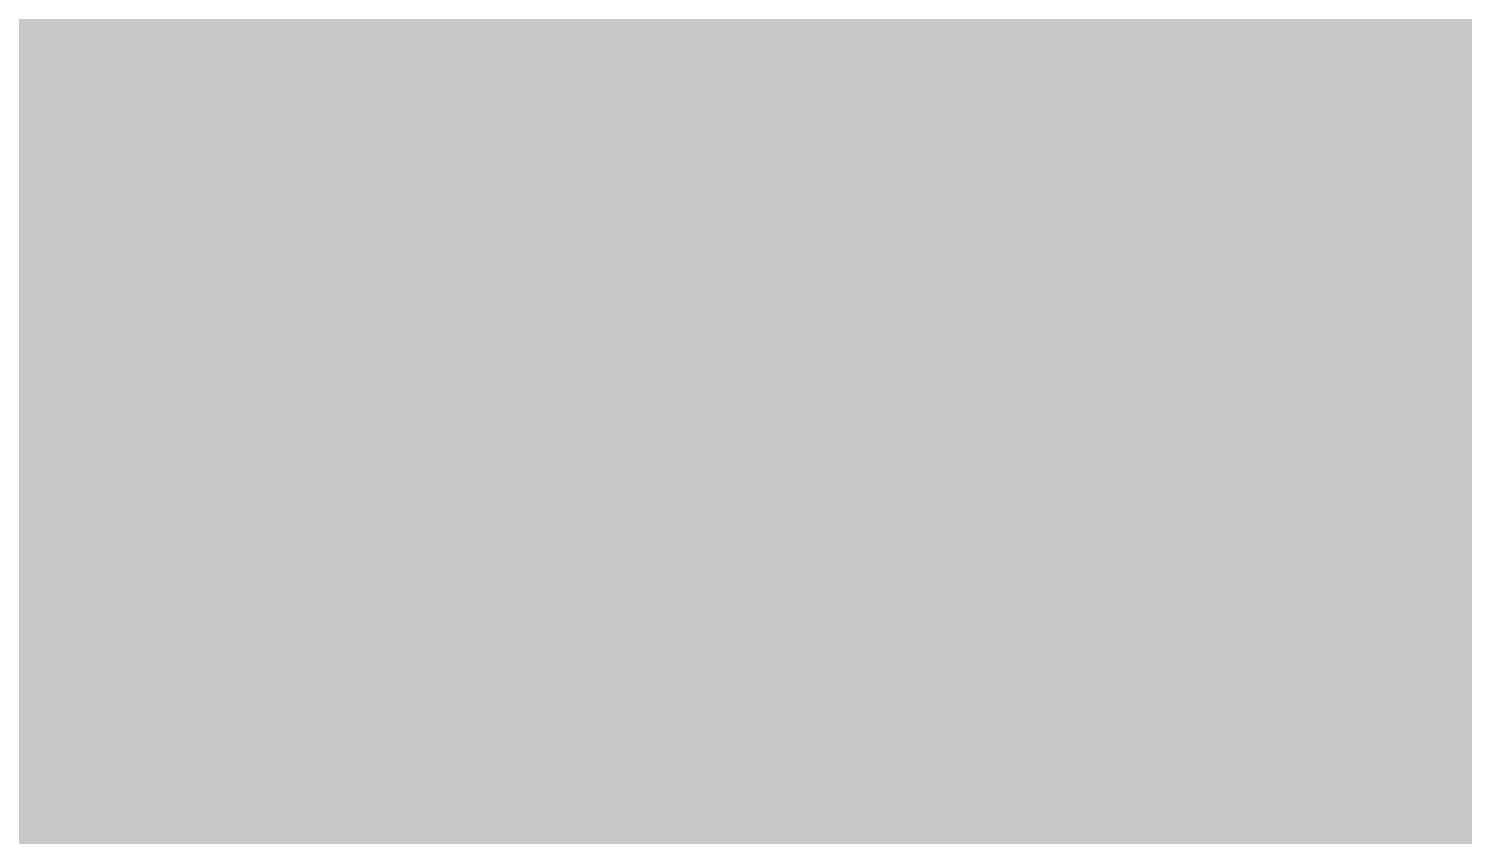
# Model space of a CAD drawing. Header units: millimetres. Extents: x -4430026 to 4783824, y 584 to 9593110.
# Drawn here: x 2322.5 to 2394.9, y 1611 to 1651.7 of the extents above; entities that cross this region are included whole.
import ezdxf

# ---------------------------------------------------------------- set-up
doc = ezdxf.new("R2010")
doc.units = ezdxf.units.MM
doc.layers.add('COTAS', color=8, linetype='Continuous')
doc.layers.add('QUADRO', color=8, linetype='Continuous')
doc.styles.add('ROMANS', font='romans.shx')
doc.dimstyles.new('BOLA100', dxfattribs={"dimscale": 0, "dimtxt": 1.9, "dimasz": 0.18, "dimexe": 0.18, "dimexo": 0.063, "dimgap": 0, "dimtad": 1, "dimzin": 4, "dimdsep": 46, "dimtxsty": 'ROMANS', "dimcen": 0.09, "dimse1": 1, "dimse2": 1, "dimsd1": 1, "dimsd2": 1, "dimclrt": 256, "dimaunit": 1, "dimadec": 4, "dimazin": 0, "dimtfac": 1.2, "dimtix": 1, "dimtmove": 2, "dimatfit": 3, "dimfxl": 1, "dimtvp": 2, "dimtolj": 1, "dimtzin": 4, "dimarcsym": 0})

# ---------------------------------------------------------------- blocks, each defined once
blk = doc.blocks.new('*D13840')
at = {"layer": 'DEFPOINTS', "color": 0, "linetype": 'ByBlock'}
for p in [(2355.91375582339, 1759.622127947549), (2462.720606321144, 1753.501515720578), (2403.111678363933, 1634.245605662783), (2401.871396971755, 1627.749920416366), (2401.871396971755, 1627.749920416366)]:
    blk.add_point(p, dxfattribs=at)
at = {"layer": 'COTAS', "linetype": 'ByBlock', "insert": (2402.317717952904, 1635.481034809188), "char_height": 1.9, "attachment_point": 5, "rotation": 356.69595420541566, "style": 'ROMANS'}
blk.add_mtext('\\A1;45°2\'6"', dxfattribs=at)
blk = doc.blocks.new('*D8672')
at = {"layer": 'DEFPOINTS', "color": 0, "linetype": 'ByBlock'}
for p in [(2355.91375582339, 1759.622127947549), (2462.720606321144, 1753.501515720578), (2403.111678363933, 1634.245605662783), (2401.871396971755, 1627.749920416366), (2401.871396971755, 1627.749920416366)]:
    blk.add_point(p, dxfattribs=at)
at = {"layer": 'COTAS', "linetype": 'ByBlock', "insert": (2402.317717952904, 1635.481034809188), "char_height": 1.9, "attachment_point": 5, "rotation": 356.69595420541566, "style": 'ROMANS'}
blk.add_mtext('\\A1;45°2\'6"', dxfattribs=at)

msp = doc.modelspace()

# ---------------------------------------------------------------- hatches: boundary and pattern name
at = {"layer": 'QUADRO'}
h = msp.add_hatch(dxfattribs=at)
h.set_pattern_fill('SWAMP', color=256, scale=3, angle=-0.271419311709254, style=0)
h.set_pattern_definition([(359.7285806882908, (2314.962289459278, 1512.184242260579), (1.512290627846155, 2.590941343353896), [0.3749999999999999, -2.624999999999999]), (89.72858068829075, (2315.149787355466, 1512.183354046281), (-1.487675711180358, 2.605152772129847), [0.1874999999999999, -5.008652417999998]), (89.72858068829075, (2315.196661829514, 1512.183131992706), (-1.487675711180358, 2.605152772129847), [0.15, -5.046152417999998]), (89.72858068829075, (2315.102912881419, 1512.183576099855), (-1.487675711180358, 2.605152772129847), [0.15, -5.046152417999998]), (59.72858068829074, (2315.243536303561, 1512.182909939132), (-1.487675709136776, 2.605152773296837), [0.12, -2.879999999999999]), (119.7285806882907, (2315.056038407371, 1512.18379815343), (-2.999966336982931, 0.01421142994294143), [0.1199999999999999, -2.879999999999998])])
edge = h.paths.add_edge_path()
edge.add_arc((2414.736790952002, 1654.181949647824), 3.5, 359.7285806792682, 390.4099394316463)
edge.add_line((2417.755281502649, 1655.953591483991), (2408.506870191743, 1671.710863400122))
edge.add_arc((2405.4883796411, 1669.939221563948), 3.499999999999661, 30.40993943179422, 122.7945249748102)
edge.add_arc((2365.969663456599, 1731.273136269708), 69.46285371341256, 239.88824450626572, 302.79452497481094, ccw=False)
edge.add_arc((2329.365058411116, 1668.156728644835), 3.500000000000169, 59.88824450630291, 150.1659820358404)
edge.add_line((2326.328912590943, 1669.897940452356), (2316.08040006364, 1652.027639815429))
edge.add_arc((2319.116545883818, 1650.286428007916), 3.500000000000008, 150.1659820359734, 179.7285806796255)
edge.add_line((2315.616585154955, 1650.303008008684), (2314.98081466465, 1516.094826721756))
edge.add_arc((2318.480775393512, 1516.078246720988), 3.5, 179.7285806796255, 269.4824635404759)
edge.add_line((2318.449161320153, 1512.57838950242), (2414.04686182455, 1511.714859212961))
edge.add_arc((2414.078475897912, 1515.214716431527), 3.499999999997816, 269.482463540446, 359.7285806792682)
edge.add_line((2417.578436626773, 1515.198136430737), (2418.236751680863, 1654.165369647034))

# ---------------------------------------------------------------- dimensions: what is measured, and where the dimension line sits
at = {"layer": 'COTAS', "linetype": 'ByBlock'}
for picture in ['*D13840', '*D8672']:
    dim = msp.add_angular_dim_2l(base=(2403.111678363933, 1634.245605662783), line1=((2401.871396971755, 1627.749920416366, 2.439200347918005), (2355.91375582339, 1759.622127947549, 2.439200347918005)), line2=((2401.871396971755, 1627.749920416366, 2.439200347918005), (2462.720606321143, 1753.501515720578, 2.439200347918005)), dimstyle='BOLA100', override={"dimscale": 1, "dimdec": 0, "dimazin": 1}, dxfattribs=at)
    dim.commit()
    dim.dimension.update_dxf_attribs({"geometry": picture, "text_midpoint": (2402.317717952904, 1635.481034809188, 2.439200347918005)})

doc.saveas('drawing.dxf')
